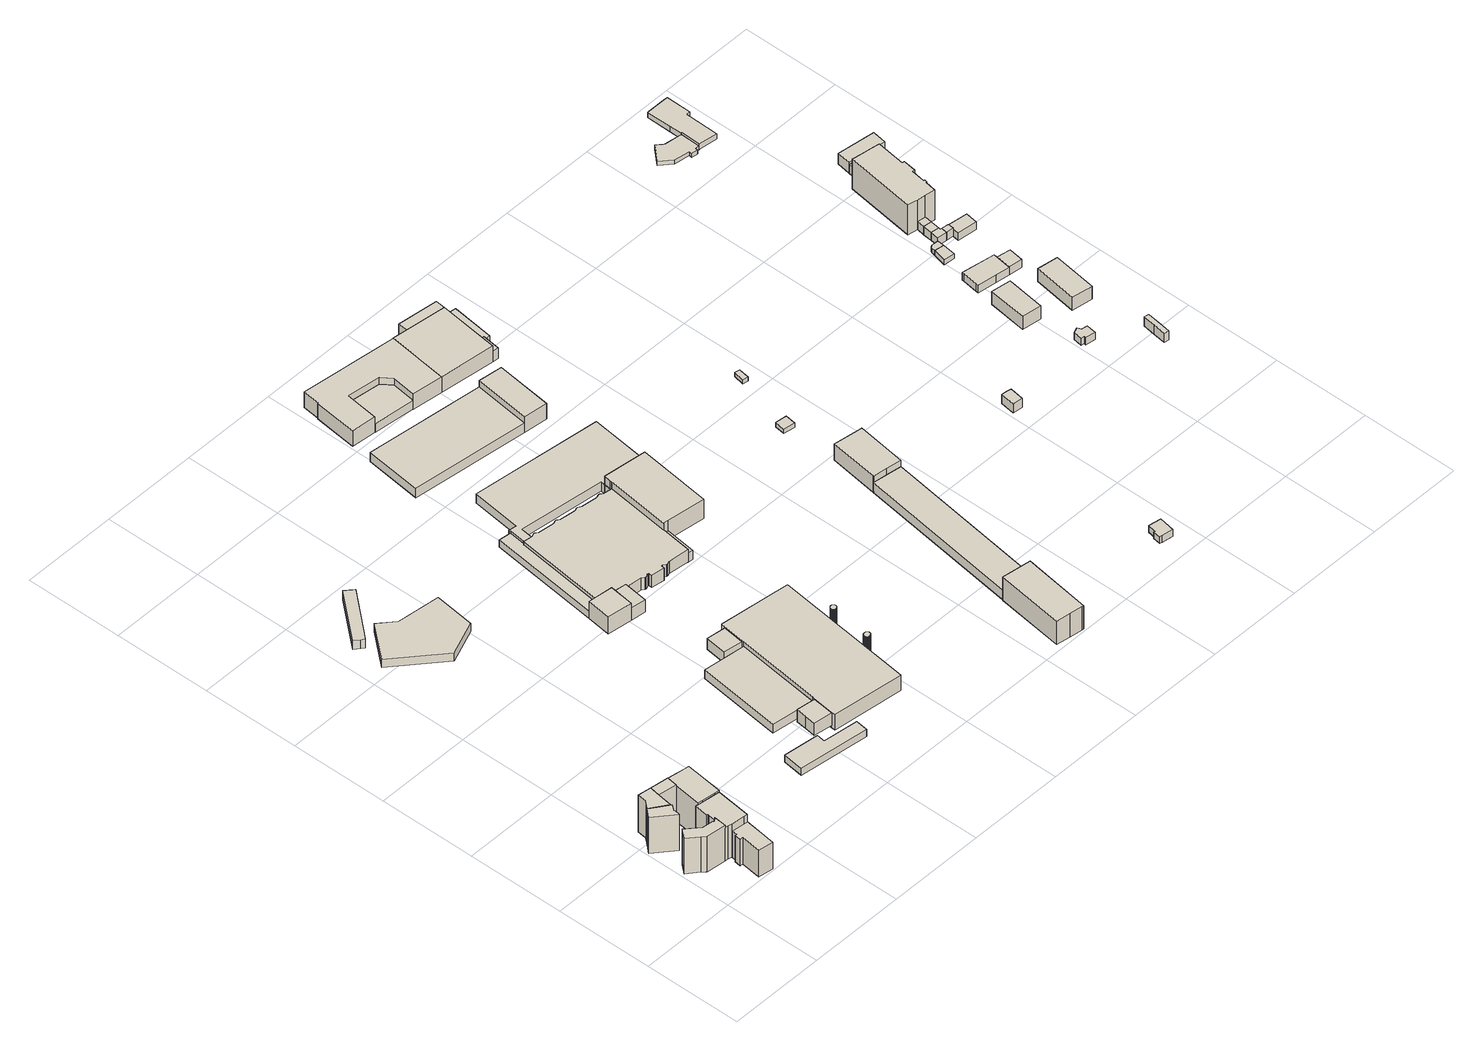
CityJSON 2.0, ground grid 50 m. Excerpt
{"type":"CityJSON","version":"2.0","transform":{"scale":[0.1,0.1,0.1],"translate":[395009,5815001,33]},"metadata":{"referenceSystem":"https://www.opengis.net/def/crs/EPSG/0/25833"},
"CityObjects":{
"building1":{"type":"Building","attributes":{"Gemeindeschluessel":"11000008","function":"31001_1010"},"address":[{"country":"Germany","locality":"Berlin","thoroughfareNumber":"7","thoroughfareName":"Ederstraße"}],"children":["building1-1","building1-2"]},
"building1-1":{"type":"BuildingPart","attributes":{"BezugspunktDach":"2200","measuredHeight":21.17,"storeysAboveGround":5},"parents":["building1"],"geometry":[{"type":"Solid","lod":"1","boundaries":[[[[0,1,2,3,4,5,6,7,8,9,10,11,12,13]],[[14,15,16,17,18,19,20,21,22,23,24,25,26,27]],[[15,14,12,11]],[[16,15,11,10]],[[17,16,10,9]],[[18,17,9,8]],[[19,18,8,7]],[[20,19,7,6]],[[21,20,6,5]],[[22,21,5,4]],[[23,22,4,3]],[[24,23,3,2]],[[25,24,2,1]],[[26,25,1,0]],[[27,26,0,13]],[[14,27,13,12]]]]}]},
"building1-2":{"type":"BuildingPart","attributes":{"BezugspunktDach":"2200","measuredHeight":20.57,"storeysAboveGround":5},"parents":["building1"],"geometry":[{"type":"MultiSurface","lod":"1","boundaries":[[[28,29,30,31,32,33,34,35,36,37]],[[38,39,40,41,42,14,27,43,44,45]],[[38,45,37,36]],[[39,38,36,35]],[[40,39,35,34]],[[41,40,34,33]],[[42,41,33,32]],[[14,42,32,31]],[[13,12,14,31,30]],[[43,27,30,29]],[[44,43,29,28]],[[45,44,28,37]],[[27,14,12,13]]]}]},
"building2":{"type":"Building","attributes":{"Gemeindeschluessel":"11000008","BezugspunktDach":"2200","function":"31001_1010","measuredHeight":15.39,"storeysAboveGround":5},"address":[{"country":"Germany","locality":"Berlin","thoroughfareNumber":"5","thoroughfareName":"Ederstraße"}],"geometry":[{"type":"Solid","lod":"1","boundaries":[[[[46,47,48,49,50,51,52,53]],[[54,55,56,57,58,59,60,61]],[[54,61,53,52]],[[55,54,52,51]],[[56,55,51,50]],[[57,56,50,49]],[[58,57,49,48]],[[59,58,48,47]],[[60,59,47,46]],[[61,60,46,53]]]]}]},
"building3":{"type":"Building","attributes":{"Gemeindeschluessel":"11000008","function":"31001_1010"},"address":[{"country":"Germany","locality":"Berlin","thoroughfareNumber":"9","thoroughfareName":"Ederstraße"}],"children":["building3-1","building3-2","building3-3","building3-4"]},
"building3-1":{"type":"BuildingPart","attributes":{"BezugspunktDach":"2200","measuredHeight":22.53,"storeysAboveGround":5},"parents":["building3"],"geometry":[{"type":"MultiSurface","lod":"1","boundaries":[[[62,63,64,65,66,67,68,69,70]],[[71,72,73,74,75,76,77,78,79]],[[71,79,70,69]],[[73,72,68,67]],[[74,73,67,66]],[[75,74,66,65]],[[76,75,65,64]],[[77,76,64,63]],[[78,77,63,62]],[[79,78,62,70]],[[80,72,71,69,68]]]}]},
"building3-2":{"type":"BuildingPart","attributes":{"BezugspunktDach":"2200","measuredHeight":21.13,"storeysAboveGround":5},"parents":["building3"],"geometry":[{"type":"MultiSurface","lod":"1","boundaries":[[[81,82,83,84,85,86,87]],[[88,89,90,91,92,93,94]],[[88,94,87,86]],[[90,89,85,84]],[[91,90,84,83]],[[92,91,83,82]],[[93,92,82,81]],[[94,93,81,87]],[[95,89,88,86,85]]]}]},
"building3-3":{"type":"BuildingPart","attributes":{"BezugspunktDach":"2200","measuredHeight":21.38,"storeysAboveGround":5},"parents":["building3"],"geometry":[{"type":"MultiSurface","lod":"1","boundaries":[[[96,97,98,99,100,101]],[[102,103,104,105,89,88]],[[102,88,101,100]],[[103,102,100,99]],[[104,103,99,98]],[[106,107,98,97]],[[89,105,97,96]],[[86,85,89,96,101]],[[105,104,107,106]],[[108,88,89,85,86]]]}]},
"building3-4":{"type":"BuildingPart","attributes":{"BezugspunktDach":"2200","measuredHeight":21.28,"storeysAboveGround":5},"parents":["building3"],"geometry":[{"type":"MultiSurface","lod":"1","boundaries":[[[109,110,107,106]],[[104,72,71,105]],[[72,104,107,110]],[[71,69,68,110,109]],[[105,71,109,106]],[[104,105,106,107]],[[72,68,69,71]]]}]},
"building4":{"type":"Building","attributes":{"Gemeindeschluessel":"11000008","BezugspunktDach":"2200","function":"51009_1610","measuredHeight":5.2,"storeysAboveGround":0},"address":[{"country":"Germany","locality":"Berlin"}],"geometry":[{"type":"Solid","lod":"1","boundaries":[[[[111,112,113,114,115]],[[116,117,118,119,120]],[[116,120,115,114]],[[117,116,114,113]],[[118,117,113,112]],[[119,118,112,111]],[[120,119,111,115]]]]}]},
"building5":{"type":"Building","attributes":{"Gemeindeschluessel":"11000008","BezugspunktDach":"2200","function":"31001_2000","measuredHeight":4.72,"storeysAboveGround":1},"address":[{"country":"Germany","locality":"Berlin","thoroughfareNumber":"117 (1)","thoroughfareName":"Weserstraße"}],"geometry":[{"type":"Solid","lod":"1","boundaries":[[[[121,122,123,124,125,126]],[[127,128,129,130,131,132]],[[127,132,126,125]],[[128,127,125,124]],[[129,128,124,123]],[[130,129,123,122]],[[131,130,122,121]],[[132,131,121,126]]]]}]},
"building6":{"type":"Building","attributes":{"Gemeindeschluessel":"11000008","BezugspunktDach":"2200","function":"31001_2143","measuredHeight":4.11,"storeysAboveGround":1},"address":[{"country":"Germany","locality":"Berlin","thoroughfareNumber":"16 (1)","thoroughfareName":"Ederstraße"}],"geometry":[{"type":"Solid","lod":"1","boundaries":[[[[133,134,135,136,137,138]],[[139,140,141,142,143,144]],[[139,144,138,137]],[[140,139,137,136]],[[141,140,136,135]],[[142,141,135,134]],[[143,142,134,133]],[[144,143,133,138]]]]}]},
"building7":{"type":"Building","attributes":{"Gemeindeschluessel":"11000008","BezugspunktDach":"2200","function":"51009_1610","measuredHeight":8.55,"storeysAboveGround":0},"address":[{"country":"Germany","locality":"Berlin"}],"geometry":[{"type":"Solid","lod":"1","boundaries":[[[[145,146,147,148,149]],[[150,151,152,153,154]],[[150,154,149,148]],[[151,150,148,147]],[[152,151,147,146]],[[153,152,146,145]],[[154,153,145,149]]]]}]},
"building8":{"type":"Building","attributes":{"Gemeindeschluessel":"11000008","BezugspunktDach":"2200","function":"51009_1610","measuredHeight":7.4,"storeysAboveGround":0},"address":[{"country":"Germany","locality":"Berlin"}],"geometry":[{"type":"Solid","lod":"1","boundaries":[[[[155,156,157,158,159]],[[160,161,162,163,164]],[[160,164,159,158]],[[161,160,158,157]],[[162,161,157,156]],[[163,162,156,155]],[[164,163,155,159]]]]}]},
"building9":{"type":"Building","attributes":{"Gemeindeschluessel":"11000008","function":"31001_2111"},"address":[{"country":"Germany","locality":"Berlin","thoroughfareNumber":"16","thoroughfareName":"Ederstraße"}],"children":["building9-1","building9-2"]},
"building9-1":{"type":"BuildingPart","attributes":{"BezugspunktDach":"2200","measuredHeight":8.95,"storeysAboveGround":2},"parents":["building9"],"geometry":[{"type":"MultiSurface","lod":"1","boundaries":[[[165,166,167,168,169,170,171,172,173,174,175,176,177,178]],[[179,180,181,182,183,184,185,186,187,188,189,190,191,192]],[[179,192,178,177]],[[180,179,177,176]],[[181,180,176,175]],[[182,181,193,194,195,196,197,175,174]],[[183,182,174,173]],[[184,183,173,172]],[[185,184,172,171]],[[186,185,171,170]],[[187,186,170,169]],[[188,187,169,168]],[[189,188,168,167]],[[190,189,167,166]],[[191,190,166,165]],[[192,191,165,178]],[[197,196,195,194,193]]]}]},
"building9-2":{"type":"BuildingPart","attributes":{"BezugspunktDach":"2200","measuredHeight":4.84,"storeysAboveGround":2},"parents":["building9"],"geometry":[{"type":"Solid","lod":"1","boundaries":[[[[198,197,196,199,200,201]],[[202,203,195,194,204,205]],[[202,205,201,200]],[[203,202,200,199]],[[195,203,199,196]],[[204,194,197,198]],[[205,204,198,201]],[[195,196,197,194]]]]}]},
"building10":{"type":"Building","attributes":{"Gemeindeschluessel":"11000008","function":"31001_2020"},"address":[{"country":"Germany","locality":"Berlin","thoroughfareNumber":"18 (1)","thoroughfareName":"Ederstraße"}],"children":["building10-1","building10-2"]},
"building10-1":{"type":"BuildingPart","attributes":{"BezugspunktDach":"2200","measuredHeight":10,"storeysAboveGround":3},"parents":["building10"],"geometry":[{"type":"MultiSurface","lod":"1","boundaries":[[[206,207,208,209,210]],[[211,212,213,214,215]],[[211,215,210,209]],[[212,211,209,208]],[[213,212,208,207]],[[216,217,213,207,206]],[[215,214,206,210]],[[214,213,217,216]]]}]},
"building10-2":{"type":"BuildingPart","attributes":{"BezugspunktDach":"2200","measuredHeight":7.11,"storeysAboveGround":3},"parents":["building10"],"geometry":[{"type":"Solid","lod":"1","boundaries":[[[[218,219,220,217,216]],[[213,221,222,223,214]],[[221,213,217,220]],[[222,221,220,219]],[[223,222,219,218]],[[214,223,218,216]],[[213,214,216,217]]]]}]},
"building11":{"type":"Building","attributes":{"Gemeindeschluessel":"11000008","BezugspunktDach":"2200","function":"31001_2100","measuredHeight":3.97,"storeysAboveGround":1},"address":[{"country":"Germany","locality":"Berlin","thoroughfareNumber":"18 (2)","thoroughfareName":"Ederstraße"}],"geometry":[{"type":"Solid","lod":"1","boundaries":[[[[224,225,226,227,228,229,230,231]],[[232,233,234,235,236,237,212,211]],[[232,211,231,230]],[[233,232,230,229]],[[234,233,229,228]],[[235,234,228,227]],[[236,235,227,226]],[[237,236,226,225]],[[212,237,225,224]],[[211,212,224,231]]]]}]},
"building12":{"type":"Building","attributes":{"Gemeindeschluessel":"11000008","BezugspunktDach":"2200","function":"31001_2140","measuredHeight":12.21,"storeysAboveGround":3},"address":[{"country":"Germany","locality":"Berlin","thoroughfareNumber":"16 (2)","thoroughfareName":"Ederstraße"}],"geometry":[{"type":"Solid","lod":"1","boundaries":[[[[238,239,240,241,242,243,244,245,246,247,248,249,250,251,252,253,254,255,256,257,258,259,260,261]],[[262,263,264,265,266,267,268,269,270,271,272,273,274,275,276,277,278,279,280,281,282,283,284,285]],[[262,285,261,260]],[[263,262,260,259]],[[264,263,259,258]],[[265,264,258,257]],[[266,265,257,256]],[[267,266,256,255]],[[268,267,255,254]],[[269,268,254,253]],[[270,269,253,252]],[[271,270,252,251]],[[272,271,251,250]],[[273,272,250,249]],[[274,273,249,248]],[[275,274,248,247]],[[276,275,247,246]],[[277,276,246,245]],[[278,277,245,244]],[[279,278,244,243]],[[280,279,243,242]],[[281,280,242,241]],[[282,281,241,240]],[[283,282,240,239]],[[284,283,239,238]],[[285,284,238,261]]]]}]},
"building13":{"type":"Building","attributes":{"Gemeindeschluessel":"11000008","BezugspunktDach":"2200","function":"31001_2111","measuredHeight":7.11,"storeysAboveGround":1},"address":[{"country":"Germany","locality":"Berlin","thoroughfareNumber":"18","thoroughfareName":"Ederstraße"}],"geometry":[{"type":"Solid","lod":"1","boundaries":[[[[286,287,288,289,290,291,292,293,294,295,296,297,298,299,300,301,302,303,304,305,306,307,308,309,310,311,312,313,314,315,316,317,318,319,320,321,322,323,324,325,326,327,328]],[[329,330,331,332,333,334,335,336,337,338,339,340,341,342,343,344,345,346,347,348,349,350,351,352,353,354,355,356,357,358,359,360,361,362,363,364,365,366,367,368,369,370,371]],[[329,371,328,327]],[[330,329,327,326]],[[331,330,326,325]],[[332,331,325,324]],[[333,332,324,323]],[[334,333,323,322]],[[335,334,322,321]],[[336,335,321,320]],[[337,336,320,319]],[[338,337,319,318]],[[339,338,318,317]],[[340,339,317,316]],[[341,340,316,315]],[[342,341,315,314]],[[343,342,314,313]],[[344,343,313,312]],[[345,344,312,311]],[[346,345,311,310]],[[347,346,310,309]],[[348,347,309,308]],[[349,348,308,307]],[[350,349,307,306]],[[351,350,306,305]],[[352,351,305,304]],[[353,352,304,303]],[[354,353,303,302]],[[355,354,302,301]],[[356,355,301,300]],[[357,356,300,299]],[[358,357,299,298]],[[359,358,298,297]],[[360,359,297,296]],[[361,360,296,295]],[[362,361,295,294]],[[363,362,294,293]],[[364,363,293,292]],[[365,364,292,291]],[[366,365,291,290]],[[367,366,290,289]],[[368,367,289,288]],[[369,368,288,287]],[[370,369,287,286]],[[371,370,286,328]]]]}]},
"building14":{"type":"Building","attributes":{"Gemeindeschluessel":"11000008","BezugspunktDach":"2200","function":"31001_2140","measuredHeight":12.36,"storeysAboveGround":3},"address":[{"country":"Germany","locality":"Berlin","thoroughfareNumber":"16 (3)","thoroughfareName":"Ederstraße"}],"geometry":[{"type":"Solid","lod":"1","boundaries":[[[[372,373,374,375,376,377,378,379,380,381,382,383,384,385,386,387,388,389,390,391,392,393,394,395]],[[396,397,398,399,400,401,402,403,404,405,406,407,408,409,410,411,412,413,414,415,416,417,418,419]],[[396,419,395,394]],[[397,396,394,393]],[[398,397,393,392]],[[399,398,392,391]],[[400,399,391,390]],[[401,400,390,389]],[[402,401,389,388]],[[403,402,388,387]],[[404,403,387,386]],[[405,404,386,385]],[[406,405,385,384]],[[407,406,384,383]],[[408,407,383,382]],[[409,408,382,381]],[[410,409,381,380]],[[411,410,380,379]],[[412,411,379,378]],[[413,412,378,377]],[[414,413,377,376]],[[415,414,376,375]],[[416,415,375,374]],[[417,416,374,373]],[[418,417,373,372]],[[419,418,372,395]]]]}]},
"building15":{"type":"Building","attributes":{"Gemeindeschluessel":"11000008","BezugspunktDach":"2200","function":"51009_1610","measuredHeight":5.27,"storeysAboveGround":0},"address":[{"country":"Germany","locality":"Berlin"}],"geometry":[{"type":"Solid","lod":"1","boundaries":[[[[420,421,422,423]],[[424,425,426,427]],[[424,427,423,422]],[[425,424,422,421]],[[426,425,421,420]],[[427,426,420,423]]]]}]},
"building16":{"type":"Building","attributes":{"Gemeindeschluessel":"11000008","BezugspunktDach":"2200","function":"31001_2111","measuredHeight":5.38,"storeysAboveGround":1},"address":[{"country":"Germany","locality":"Berlin","thoroughfareNumber":"18 (4)","thoroughfareName":"Ederstraße"}],"geometry":[{"type":"Solid","lod":"1","boundaries":[[[[428,429,430,431,432,433,434,435,436,437,438,439,440,441,442,443]],[[444,445,446,447,448,449,450,451,452,453,454,455,456,457,458,459]],[[444,459,443,442]],[[445,444,442,441]],[[446,445,441,440]],[[447,446,440,439]],[[448,447,439,438]],[[449,448,438,437]],[[450,449,437,436]],[[451,450,436,435]],[[452,451,435,434]],[[453,452,434,433]],[[454,453,433,432]],[[455,454,432,431]],[[456,455,431,430]],[[457,456,430,429]],[[458,457,429,428]],[[459,458,428,443]]]]}]},
"building17":{"type":"Building","attributes":{"Gemeindeschluessel":"11000008","BezugspunktDach":"2200","function":"31001_2143","measuredHeight":11.15,"storeysAboveGround":2},"address":[{"country":"Germany","locality":"Berlin","thoroughfareNumber":"18 (3)","thoroughfareName":"Ederstraße"}],"geometry":[{"type":"Solid","lod":"1","boundaries":[[[[460,461,462,463,464,465,466,467,468,469]],[[350,470,471,472,473,474,475,476,352,351]],[[350,351,469,468]],[[470,350,468,467]],[[471,470,467,466]],[[472,471,466,465]],[[473,472,465,464]],[[474,473,464,463]],[[475,474,463,462]],[[476,475,462,461]],[[352,476,461,460]],[[351,352,460,469]]]]}]},
"building18":{"type":"Building","attributes":{"Gemeindeschluessel":"11000008","function":"31001_2111"},"address":[{"country":"Germany","locality":"Berlin","thoroughfareNumber":"20","thoroughfareName":"Ederstraße"}],"children":["building18-1","building18-2"]},
"building18-1":{"type":"BuildingPart","attributes":{"BezugspunktDach":"2200","measuredHeight":8.98,"storeysAboveGround":2},"parents":["building18"],"geometry":[{"type":"MultiSurface","lod":"1","boundaries":[[[477,478,479,480]],[[481,482,483,484]],[[485,486,480,479]],[[482,481,479,478]],[[483,482,478,477]],[[484,483,477,480]],[[481,484,486,485]]]}]},
"building18-2":{"type":"BuildingPart","attributes":{"BezugspunktDach":"2200","measuredHeight":5.41,"storeysAboveGround":2},"parents":["building18"],"geometry":[{"type":"Solid","lod":"1","boundaries":[[[[486,485,487,488]],[[489,481,484,490]],[[489,490,488,487]],[[481,489,487,485]],[[490,484,486,488]],[[484,481,485,486]]]]}]},
"building19":{"type":"Building","attributes":{"Gemeindeschluessel":"11000008","BezugspunktDach":"2200","function":"31001_2143","measuredHeight":13.61,"storeysAboveGround":2},"address":[{"country":"Germany","locality":"Berlin","thoroughfareNumber":"221 (1)","thoroughfareName":"Sonnenallee"}],"geometry":[{"type":"Solid","lod":"1","boundaries":[[[[491,492,493,494,495,496]],[[497,498,499,500,501,502]],[[497,502,496,495]],[[498,497,495,494]],[[499,498,494,493]],[[500,499,493,492]],[[501,500,492,491]],[[502,501,491,496]]]]}]},
"building20":{"type":"Building","attributes":{"Gemeindeschluessel":"11000008","function":"31001_2142"},"address":[{"country":"Germany","locality":"Berlin","thoroughfareNumber":"22","thoroughfareName":"Ederstraße"}],"children":["building20-1","building20-2","building20-3","building20-4","building20-5"]},
"building20-1":{"type":"BuildingPart","attributes":{"BezugspunktDach":"2200","measuredHeight":9.08,"storeysAboveGround":2},"parents":["building20"],"geometry":[{"type":"MultiSurface","lod":"1","boundaries":[[[503,504,505,506,507,508,509,510,511,512,513]],[[514,515,516,517,518,519,520,521,522,523,524]],[[514,524,513,512]],[[515,514,512,511]],[[516,515,511,510]],[[517,516,510,509]],[[519,518,508,507]],[[525,526,507,506]],[[520,519,527,528]],[[529,525,506,505]],[[521,520,528,530]],[[531,529,505,504]],[[522,521,530,532]],[[533,531,504,503]],[[523,522,532,534]],[[524,523,503,513]],[[518,517,535,509,508]],[[528,527,526,525]],[[530,528,525,529]],[[532,530,529,531]],[[536,537,534,533]],[[534,532,531,533]]]}]},
"building20-2":{"type":"BuildingPart","attributes":{"BezugspunktDach":"2200","measuredHeight":9.16,"storeysAboveGround":2},"parents":["building20"],"geometry":[{"type":"MultiSurface","lod":"1","boundaries":[[[538,539,540,541,542,543]],[[544,545,546,547,548,549]],[[517,509,508,550,543,542]],[[544,549,518,517]],[[545,544,542,541]],[[551,552,545,541,540]],[[547,546,540,539]],[[548,553,554,547,539,538]],[[549,548,538,543]],[[550,508,509,517,518]],[[546,545,552,551]],[[547,554,553,548]]]}]},
"building20-3":{"type":"BuildingPart","attributes":{"BezugspunktDach":"2200","measuredHeight":6.49,"storeysAboveGround":2},"parents":["building20"],"geometry":[{"type":"Solid","lod":"1","boundaries":[[[[555,556,557,558,554,553]],[[547,559,560,561,562,548]],[[559,547,554,558]],[[560,559,558,557]],[[561,560,557,556]],[[562,561,556,555]],[[548,562,555,553]],[[547,548,553,554]]]]}]},
"building20-4":{"type":"BuildingPart","attributes":{"BezugspunktDach":"2200","measuredHeight":9.05,"storeysAboveGround":2},"parents":["building20"],"geometry":[{"type":"MultiSurface","lod":"1","boundaries":[[[551,563,564,552]],[[565,566,546,545]],[[565,545,552,564]],[[566,565,564,563]],[[546,566,563,551]],[[545,546,551,552,567]]]}]},
"building20-5":{"type":"BuildingPart","attributes":{"BezugspunktDach":"2200","measuredHeight":5.14,"storeysAboveGround":2},"parents":["building20"],"geometry":[{"type":"MultiSurface","lod":"1","boundaries":[[[526,525,529,531,533,536]],[[534,532,530,528,527,537]],[[534,537,536,533]],[[537,527,526,536]],[[532,534,533,531]],[[532,568,531,529,530]],[[530,529,525,528]],[[527,528,525,526]]]}]},
"building21":{"type":"Building","attributes":{"Gemeindeschluessel":"11000008","function":"31001_2111"},"address":[{"country":"Germany","locality":"Berlin","thoroughfareNumber":"221 (2)","thoroughfareName":"Sonnenallee"}],"children":["building21-1","building21-2"]},
"building21-1":{"type":"BuildingPart","attributes":{"BezugspunktDach":"2200","measuredHeight":9.81,"storeysAboveGround":2},"parents":["building21"],"geometry":[{"type":"MultiSurface","lod":"1","boundaries":[[[569,570,571,572,573,574,575,576]],[[577,578,579,580,581,582,583,584]],[[577,584,576,575]],[[578,577,575,574]],[[579,578,574,573]],[[580,579,573,572]],[[581,580,572,571]],[[585,586,571,570]],[[587,585,570,569]],[[584,583,569,576]],[[582,581,586,585]],[[583,582,585,587]]]}]},
"building21-2":{"type":"BuildingPart","attributes":{"BezugspunktDach":"2200","measuredHeight":5.81,"storeysAboveGround":2},"parents":["building21"],"geometry":[{"type":"MultiSurface","lod":"1","boundaries":[[[588,586,589,590]],[[584,581,591,592]],[[584,592,590,589]],[[584,589,584,583,582,581]],[[591,581,586,588]],[[592,591,588,590]],[[581,582,585,586]],[[585,582,583,587]],[[587,593,583,584,589]]]}]},
"building22":{"type":"Building","attributes":{"Gemeindeschluessel":"11000008","BezugspunktDach":"2200","function":"51009_1610","measuredHeight":4.89,"storeysAboveGround":0},"address":[{"country":"Germany","locality":"Berlin"}],"geometry":[{"type":"Solid","lod":"1","boundaries":[[[[594,595,596,597,598,599]],[[600,601,602,561,560,547]],[[600,547,599,598]],[[601,600,598,597]],[[602,601,597,596]],[[561,602,596,595]],[[560,561,595,594]],[[547,560,594,599]]]]}]},
"building23":{"type":"Building","attributes":{"Gemeindeschluessel":"11000008","BezugspunktDach":"2200","function":"31001_2000","measuredHeight":2.53,"storeysAboveGround":1},"address":[{"country":"Germany","locality":"Berlin","thoroughfareNumber":"221 (4)","thoroughfareName":"Sonnenallee"}],"geometry":[{"type":"Solid","lod":"1","boundaries":[[[[603,604,605,606]],[[607,608,609,610]],[[607,610,606,605]],[[608,607,605,604]],[[609,608,604,603]],[[610,609,603,606]]]]}]},
"building24":{"type":"Building","attributes":{"Gemeindeschluessel":"11000008","BezugspunktDach":"2200","function":"31001_2723","measuredHeight":3.98,"storeysAboveGround":1},"address":[{"country":"Germany","locality":"Berlin","thoroughfareNumber":"20 (1)","thoroughfareName":"Ziegrastraße"}],"geometry":[{"type":"Solid","lod":"1","boundaries":[[[[611,612,613,614,615,616,617]],[[618,619,620,621,622,623,624]],[[618,624,617,616]],[[619,618,616,615]],[[620,619,615,614]],[[621,620,614,613]],[[622,621,613,612]],[[623,622,612,611]],[[624,623,611,617]]]]}]},
"building25":{"type":"Building","attributes":{"Gemeindeschluessel":"11000008","BezugspunktDach":"2200","function":"31001_2000","measuredHeight":2.29,"storeysAboveGround":1},"address":[{"country":"Germany","locality":"Berlin","thoroughfareNumber":"221 (5)","thoroughfareName":"Sonnenallee"}],"geometry":[{"type":"Solid","lod":"1","boundaries":[[[[625,626,627,628]],[[629,630,631,632]],[[629,632,628,627]],[[630,629,627,626]],[[631,630,626,625]],[[632,631,625,628]]]]}]},
"building26":{"type":"Building","attributes":{"Gemeindeschluessel":"11000008","BezugspunktDach":"2200","function":"31001_2200","measuredHeight":6.36,"storeysAboveGround":1},"address":[{"country":"Germany","locality":"Berlin","thoroughfareNumber":"20 (2)","thoroughfareName":"Ziegrastraße"}],"geometry":[{"type":"Solid","lod":"1","boundaries":[[[[633,634,635,636,637]],[[638,639,640,641,642]],[[638,642,637,636]],[[639,638,636,635]],[[640,639,635,634]],[[641,640,634,633]],[[642,641,633,637]]]]}]},
"building27":{"type":"Building","attributes":{"Gemeindeschluessel":"11000008","BezugspunktDach":"2200","function":"31001_2100","measuredHeight":4.17,"storeysAboveGround":1},"address":[{"country":"Germany","locality":"Berlin","thoroughfareNumber":"17 (1)","thoroughfareName":"Ziegrastraße"}],"geometry":[{"type":"Solid","lod":"1","boundaries":[[[[643,644,645,646,647,648,649,650]],[[651,652,653,654,655,656,657,658]],[[651,658,650,649]],[[652,651,649,648]],[[653,652,648,647]],[[654,653,647,646]],[[655,654,646,645]],[[656,655,645,644]],[[657,656,644,643]],[[658,657,643,650]]]]}]},
"building28":{"type":"Building","attributes":{"Gemeindeschluessel":"11000008","BezugspunktDach":"2200","function":"31001_2100","measuredHeight":7.65,"storeysAboveGround":2},"address":[{"country":"Germany","locality":"Berlin","thoroughfareNumber":"11, 13","thoroughfareName":"Ziegrastraße"}],"geometry":[{"type":"Solid","lod":"1","boundaries":[[[[659,660,661,662]],[[663,664,665,666]],[[663,666,662,661]],[[664,663,661,660]],[[665,664,660,659]],[[666,665,659,662]]]]}]},
"building29":{"type":"Building","attributes":{"Gemeindeschluessel":"11000008","BezugspunktDach":"2200","function":"51009_1610","measuredHeight":8.55,"storeysAboveGround":0},"address":[{"country":"Germany","locality":"Berlin"}],"geometry":[{"type":"Solid","lod":"1","boundaries":[[[[667,668,669,670,671,672]],[[673,674,675,676,677,678]],[[673,678,672,671]],[[674,673,671,670]],[[675,674,670,669]],[[676,675,669,668]],[[677,676,668,667]],[[678,677,667,672]]]]}]},
"building30":{"type":"Building","attributes":{"Gemeindeschluessel":"11000008","function":"31001_2120"},"address":[{"country":"Germany","locality":"Berlin","thoroughfareNumber":"1 (2)","thoroughfareName":"Ziegrastraße"}],"children":["building30-1","building30-2"]},
"building30-1":{"type":"BuildingPart","attributes":{"BezugspunktDach":"2200","measuredHeight":4.57,"storeysAboveGround":1},"parents":["building30"],"geometry":[{"type":"Solid","lod":"1","boundaries":[[[[679,680,681,682,683,684,685,686,687,688]],[[689,690,691,692,693,694,695,696,697,698]],[[689,698,688,687]],[[690,689,687,686]],[[691,690,686,685]],[[692,691,685,684]],[[693,692,684,683]],[[694,693,683,682]],[[697,696,680,679]],[[698,697,679,688]],[[695,694,682,681]],[[696,695,681,680]]]]}]},
"building30-2":{"type":"BuildingPart","attributes":{"BezugspunktDach":"2200","measuredHeight":4.64,"storeysAboveGround":1},"parents":["building30"],"geometry":[{"type":"MultiSurface","lod":"1","boundaries":[[[699,700,701,702]],[[694,703,704,696]],[[694,682,681,680,696,702,701]],[[703,694,701,700]],[[704,703,700,699]],[[696,704,699,702]],[[695,681,682,694]],[[695,696,680,681]]]}]},
"building31":{"type":"Building","attributes":{"Gemeindeschluessel":"11000008","BezugspunktDach":"2200","function":"51009_1610","measuredHeight":2.73,"storeysAboveGround":0},"address":[{"country":"Germany","locality":"Berlin"}],"geometry":[{"type":"Solid","lod":"1","boundaries":[[[[705,706,707,708]],[[709,710,711,712]],[[709,712,708,707]],[[710,709,707,706]],[[711,710,706,705]],[[712,711,705,708]]]]}]},
"building32":{"type":"Building","attributes":{"Gemeindeschluessel":"11000008","BezugspunktDach":"2200","function":"31001_2523","measuredHeight":2.7,"storeysAboveGround":1},"address":[{"country":"Germany","locality":"Berlin","thoroughfareNumber":"1 (12)","thoroughfareName":"Ziegrastraße"}],"geometry":[{"type":"Solid","lod":"1","boundaries":[[[[706,713,714,715,716,717,718,719,720,721,707]],[[722,723,724,725,726,727,728,729,730,710,709]],[[722,709,707,721]],[[723,722,721,720]],[[724,723,720,719]],[[725,724,719,718]],[[726,725,718,717]],[[727,726,717,716]],[[728,727,716,715]],[[729,728,715,714]],[[730,729,714,713]],[[710,730,713,706]],[[709,710,706,707]]]]}]},
"building33":{"type":"Building","attributes":{"Gemeindeschluessel":"11000008","BezugspunktDach":"2200","function":"31001_2100","measuredHeight":7.42,"storeysAboveGround":2},"address":[{"country":"Germany","locality":"Berlin","thoroughfareNumber":"11 (1)","thoroughfareName":"Ziegrastraße"}],"geometry":[{"type":"Solid","lod":"1","boundaries":[[[[731,732,733,734]],[[735,736,737,738]],[[735,738,734,733]],[[736,735,733,732]],[[737,736,732,731]],[[738,737,731,734]]]]}]},
"building34":{"type":"Building","attributes":{"Gemeindeschluessel":"11000008","BezugspunktDach":"2200","function":"31001_2000","measuredHeight":4.77,"storeysAboveGround":1},"address":[{"country":"Germany","locality":"Berlin","thoroughfareNumber":"1 (13)","thoroughfareName":"Ziegrastraße"}],"geometry":[{"type":"Solid","lod":"1","boundaries":[[[[739,740,741,742,743,744]],[[745,746,747,748,749,730]],[[745,730,744,743]],[[746,745,743,742]],[[747,746,742,741]],[[748,747,741,740]],[[749,748,740,739]],[[730,749,739,744]]]]}]},
"building35":{"type":"Building","attributes":{"Gemeindeschluessel":"11000008","BezugspunktDach":"2200","function":"51009_1610","measuredHeight":4.92,"storeysAboveGround":0},"address":[{"country":"Germany","locality":"Berlin"}],"geometry":[{"type":"Solid","lod":"1","boundaries":[[[[742,750,751,743]],[[752,753,754,755]],[[752,755,743,751]],[[753,752,751,750]],[[754,753,750,742]],[[755,754,742,743]]]]}]},
"building36":{"type":"Building","attributes":{"Gemeindeschluessel":"11000008","BezugspunktDach":"2200","function":"51009_1610","measuredHeight":4.66,"storeysAboveGround":0},"address":[{"country":"Germany","locality":"Berlin"}],"geometry":[{"type":"Solid","lod":"1","boundaries":[[[[756,757,740,739]],[[758,759,760,761]],[[758,761,739,740]],[[759,758,740,757]],[[760,759,757,756]],[[761,760,756,739]]]]}]},
"building37":{"type":"Building","attributes":{"Gemeindeschluessel":"11000008","function":"31001_2100"},"address":[{"country":"Germany","locality":"Berlin","thoroughfareNumber":"36","thoroughfareName":"Dieselstraße"}],"children":["building37-1","building37-2"]},
"building37-1":{"type":"BuildingPart","attributes":{"BezugspunktDach":"2200","measuredHeight":3.12,"storeysAboveGround":2},"parents":["building37"],"geometry":[{"type":"MultiSurface","lod":"1","boundaries":[[[762,763,764,765,766,767,768,769,770,771,772]],[[773,774,775,776,777,778,779,780,781,782,783]],[[773,783,772,771]],[[774,773,771,770]],[[775,774,770,769]],[[776,775,769,768]],[[777,776,768,767]],[[778,777,767,766]],[[779,778,766,765]],[[780,779,765,764]],[[781,780,764,763]],[[784,785,763,762]],[[786,784,762,772]],[[782,781,785,784]],[[783,782,784,786]]]}]},
"building37-2":{"type":"BuildingPart","attributes":{"BezugspunktDach":"2200","measuredHeight":2.26,"storeysAboveGround":2},"parents":["building37"],"geometry":[{"type":"MultiSurface","lod":"1","boundaries":[[[787,788,789,790,791,785,784,786,792,793,794]],[[795,796,797,798,799,800,801,802,803,804,805]],[[795,805,794,793]],[[796,795,793,792]],[[797,796,792,786]],[[798,797,783,782,806]],[[799,798,782,781,785]],[[800,799,785,791]],[[801,800,791,790]],[[802,801,790,789]],[[803,802,789,788]],[[804,803,788,787]],[[805,804,787,794]],[[806,782,783,786,784]],[[807,784,785,781,782]]]}]},
"building38":{"type":"Building","attributes":{"Gemeindeschluessel":"11000008","BezugspunktDach":"2200","function":"31001_2020","measuredHeight":4.4,"storeysAboveGround":1},"address":[{"country":"Germany","locality":"Berlin","thoroughfareNumber":"1 (1)","thoroughfareName":"Ziegrastraße"}],"geometry":[{"type":"Solid","lod":"1","boundaries":[[[[808,809,810,811,812]],[[813,814,815,816,817]],[[813,817,812,811]],[[814,813,811,810]],[[815,814,810,809]],[[816,815,809,808]],[[817,816,808,812]]]]}]},
"building39":{"type":"Building","attributes":{"Gemeindeschluessel":"11000008","function":"31001_2020"},"address":[{"country":"Germany","locality":"Berlin","thoroughfareNumber":"1","thoroughfareName":"Ziegrastraße"}],"children":["building39-1","building39-2"]},
"building39-1":{"type":"BuildingPart","attributes":{"BezugspunktDach":"2200","measuredHeight":21.55,"storeysAboveGround":3},"parents":["building39"],"geometry":[{"type":"MultiSurface","lod":"1","boundaries":[[[818,819,820,821,822,823,824,825,826,827,828,829,830,831,832,833]],[[834,835,836,837,838,839,840,841,842,843,844,845,846,847,848,849]],[[834,849,833,832]],[[835,834,832,831]],[[836,835,831,830]],[[837,836,830,829]],[[838,837,829,828]],[[839,838,828,827]],[[840,839,827,826]],[[841,840,826,825]],[[842,841,825,824]],[[843,842,824,823]],[[844,843,823,822]],[[845,844,822,821]],[[846,845,821,820]],[[847,846,820,819]],[[848,847,848,850,851,819,818]],[[849,848,818,833]],[[851,850,848,847]]]}]},
"building39-2":{"type":"BuildingPart","attributes":{"BezugspunktDach":"2200","measuredHeight":4.79,"storeysAboveGround":3},"parents":["building39"],"geometry":[{"type":"Solid","lod":"1","boundaries":[[[[750,851,850,751]],[[848,847,852,853]],[[848,853,751,850]],[[852,847,851,750]],[[853,852,750,751]],[[847,848,850,851]]]]}]},
"building40":{"type":"Building","attributes":{"Gemeindeschluessel":"11000008","function":"31001_2100"},"address":[{"country":"Germany","locality":"Berlin","thoroughfareNumber":"1 (3)","thoroughfareName":"Ziegrastraße"}],"children":["building40-1","building40-2"]},
"building40-1":{"type":"BuildingPart","attributes":{"BezugspunktDach":"2200","measuredHeight":7.08,"storeysAboveGround":2},"parents":["building40"],"geometry":[{"type":"Solid","lod":"1","boundaries":[[[[854,855,856,857]],[[858,859,860,861]],[[858,861,857,856]],[[859,858,856,855]],[[860,859,855,854]],[[861,860,854,857],[862,863,864,861]],[[862,861,864,863]]]]}]},
"building40-2":{"type":"BuildingPart","attributes":{"BezugspunktDach":"2200","measuredHeight":5.12,"storeysAboveGround":2},"parents":["building40"],"geometry":[{"type":"Solid","lod":"1","boundaries":[[[[865,863,862,866]],[[861,864,867,868]],[[861,868,866,862]],[[867,864,863,865]],[[868,867,865,866]],[[864,861,862,863]]]]}]}
},
"vertices":[
[200,178,207],[220,175,207],[288,167,207],[304,165,207],[326,344,207],[308,346,207],[220,357,207],[212,358,207],[198,360,207],[189,290,207],[195,289,207],[194,280,207],[190,245,207],[184,180,207],[190,245,14],[194,280,14],[195,289,14],[189,290,14],[198,360,14],[212,358,14],[220,357,14],[308,346,14],[326,344,14],[304,165,14],[288,167,14],[220,175,14],[200,178,14],[184,180,14],
[65,209,219],[84,192,219],[184,180,219],[190,245,219],[176,236,219],[170,231,219],[167,237,219],[112,244,219],[47,300,219],[9,256,219],[47,300,14],[112,244,14],[167,237,14],[170,231,14],[176,236,14],[84,192,14],[65,209,14],[9,256,14],
[219,114,166],[206,11,166],[283,1,166],[304,165,166],[220,175,166],[216,146,166],[209,147,166],[204,115,166],[209,147,12],[216,146,12],[220,175,12],[304,165,12],[283,1,12],[206,11,12],[219,114,12],[204,115,12],
[235,355,217],[303,346,217],[326,344,217],[350,537,217],[327,540,217],[259,550,217],[236,553,217],[229,498,217],[212,358,217],[229,498,6],[236,553,6],[259,550,6],[327,540,6],[350,537,6],[326,344,6],[303,346,6],[235,355,6],[212,358,6],[236,553,111],
[107,371,217],[111,399,217],[107,402,217],[130,432,217],[123,436,217],[41,493,217],[8,454,217],[41,493,6],[123,436,6],[130,432,6],[107,402,6],[111,399,6],[107,371,6],[8,454,6],[123,436,31],
[123,436,220],[134,513,220],[142,566,220],[75,575,220],[70,527,220],[41,493,220],[70,527,6],[75,575,6],[142,566,6],[134,513,6],[134,513,219],[142,566,219],[41,493,76],
[229,498,219],[236,553,219],
[109,2173,75],[124,2161,75],[320,2393,75],[279,2429,75],[83,2196,75],[279,2429,23],[320,2393,23],[124,2161,23],[109,2173,23],[83,2196,23],
[319,1834,67],[497,1902,67],[523,2110,67],[304,2136,67],[226,2202,67],[84,2034,67],[226,2202,20],[304,2136,20],[523,2110,20],[497,1902,20],[319,1834,20],[84,2034,20],
[1124,229,77],[1132,292,77],[953,315,77],[959,358,77],[779,380,77],[766,275,77],[779,380,36],[959,358,36],[953,315,36],[1132,292,36],[1124,229,36],[766,275,36],
[1075,382,109],[1089,492,109],[994,504,109],[987,449,109],[980,395,109],[987,449,38],[994,504,38],[1089,492,38],[1075,382,38],[980,395,38],
[1146,954,106],[1153,1009,106],[1160,1063,106],[1065,1076,106],[1051,968,106],[1065,1076,42],[1160,1063,42],[1153,1009,42],[1146,954,42],[1051,968,42],
[1075,362,113],[1436,317,113],[1438,319,113],[1527,1037,113],[1526,1039,113],[1164,1084,113],[1162,1082,113],[1160,1063,113],[1146,954,113],[1145,942,113],[1091,505,113],[1089,492,113],[1075,382,113],[1073,364,113],[1075,382,24],[1089,492,24],[1091,505,24],[1145,942,24],[1146,954,24],[1160,1063,24],[1162,1082,24],[1164,1084,24],[1526,1039,24],[1527,1037,24],[1438,319,24],[1436,317,24],[1075,362,24],[1073,364,24],[1091,505,64],[1091,505,40],[1145,942,40],[1145,942,89],[1091,505,89],
[875,532,89],[929,968,89],[927,967,89],[873,534,89],[927,967,40],[929,968,40],[875,532,40],[873,534,40],
[992,1441,128],[1007,1565,128],[940,1573,128],[882,1580,128],[866,1456,128],[882,1580,28],[940,1573,28],[1007,1565,28],[992,1441,28],[866,1456,28],[992,1441,99],[1007,1565,99],
[1069,1431,99],[1084,1550,99],[1084,1555,99],[1084,1555,28],[1084,1550,28],[1069,1431,28],
[940,1573,68],[1000,2055,68],[1004,2054,68],[1005,2063,68],[1015,2143,68],[1012,2144,68],[952,2151,68],[882,1580,68],[952,2151,28],[1012,2144,28],[1015,2143,28],[1005,2063,28],[1004,2054,28],[1000,2055,28],
[1488,562,146],[1490,559,146],[1493,556,146],[1496,553,146],[1500,552,146],[1504,552,146],[1508,553,146],[1511,555,146],[1514,558,146],[1516,561,146],[1516,565,146],[1517,569,146],[1516,572,146],[1514,575,146],[1512,577,146],[1510,579,146],[1507,580,146],[1504,581,146],[1500,581,146],[1496,580,146],[1492,578,146],[1490,574,146],[1488,571,146],[1488,567,146],[1488,571,24],[1490,574,24],[1492,578,24],[1496,580,24],[1500,581,24],[1504,581,24],[1507,580,24],[1510,579,24],[1512,577,24],[1514,575,24],[1516,572,24],[1517,569,24],[1516,565,24],[1516,561,24],[1514,558,24],[1511,555,24],[1508,553,24],[1504,552,24],[1500,552,24],[1496,553,24],[1493,556,24],[1490,559,24],[1488,562,24],[1488,567,24],
[1007,1565,88],[1084,1555,88],[1084,1550,88],[1165,1540,88],[1179,1530,88],[1184,1529,88],[1200,1535,88],[1200,1536,88],[1208,1535,88],[1206,1517,88],[1274,1509,88],[1276,1527,88],[1284,1526,88],[1284,1525,88],[1298,1515,88],[1303,1514,88],[1319,1521,88],[1425,1508,88],[1445,1664,88],[1443,1664,88],[1484,1994,88],[1439,2000,88],[1439,2001,88],[1425,2011,88],[1419,2011,88],[1403,2005,88],[1320,2015,88],[1306,2025,88],[1300,2026,88],[1284,2020,88],[1284,2019,88],[1201,2030,88],[1187,2040,88],[1181,2041,88],[1165,2034,88],[1082,2044,88],[1082,2045,88],[1068,2055,88],[1062,2056,88],[1046,2049,88],[1004,2054,88],[1000,2055,88],[940,1573,88],[1000,2055,17],[1004,2054,17],[1046,2049,17],[1062,2056,17],[1068,2055,17],[1082,2045,17],[1082,2044,17],[1165,2034,17],[1181,2041,17],[1187,2040,17],[1201,2030,17],[1284,2019,17],[1284,2020,17],[1300,2026,17],[1306,2025,17],[1320,2015,17],[1403,2005,17],[1419,2011,17],[1425,2011,17],[1439,2001,17],[1439,2000,17],[1484,1994,17],[1443,1664,17],[1445,1664,17],[1425,1508,17],[1319,1521,17],[1303,1514,17],[1298,1515,17],[1284,1525,17],[1284,1526,17],[1276,1527,17],[1274,1509,17],[1206,1517,17],[1208,1535,17],[1200,1536,17],[1200,1535,17],[1184,1529,17],[1179,1530,17],[1165,1540,17],[1084,1550,17],[1084,1555,17],[1007,1565,17],[940,1573,17],
[1515,776,146],[1517,773,146],[1520,770,146],[1523,768,146],[1527,767,146],[1531,767,146],[1535,768,146],[1538,770,146],[1541,773,146],[1543,777,146],[1543,781,146],[1543,786,146],[1541,789,146],[1538,792,146],[1534,795,146],[1530,796,146],[1528,796,146],[1525,795,146],[1522,794,146],[1520,792,146],[1518,790,146],[1516,787,146],[1515,783,146],[1515,780,146],[1515,783,22],[1516,787,22],[1518,790,22],[1520,792,22],[1522,794,22],[1525,795,22],[1528,796,22],[1530,796,22],[1534,795,22],[1538,792,22],[1541,789,22],[1543,786,22],[1543,781,22],[1543,777,22],[1541,773,22],[1538,770,22],[1535,768,22],[1531,767,22],[1527,767,22],[1523,768,22],[1520,770,22],[1517,773,22],[1515,776,22],[1515,780,22],
[1450,1505,68],[1470,1661,68],[1445,1664,68],[1425,1508,68],[1445,1664,15],[1470,1661,15],[1450,1505,15],[1425,1508,15],
[1046,2049,81],[1054,2114,81],[1491,2060,81],[1483,1996,81],[1485,1995,81],[1486,2003,81],[1491,2039,81],[1712,2012,81],[1750,2320,81],[1086,2402,81],[1055,2146,81],[1013,2151,81],[1012,2144,81],[1015,2143,81],[1005,2063,81],[1004,2054,81],[1005,2063,27],[1015,2143,27],[1012,2144,27],[1013,2151,27],[1055,2146,27],[1086,2402,27],[1750,2320,27],[1712,2012,27],[1491,2039,27],[1486,2003,27],[1485,1995,27],[1483,1996,27],[1491,2060,27],[1054,2114,27],[1046,2049,27],[1004,2054,27],
[1445,1664,128],[1470,1661,128],[1665,1636,128],[1712,2012,128],[1491,2039,128],[1486,2003,128],[1485,1995,128],[1485,1994,128],[1484,1994,128],[1443,1664,128],[1485,1994,17],[1485,1995,17],[1486,2003,17],[1491,2039,17],[1712,2012,17],[1665,1636,17],[1470,1661,17],
[1661,2522,119],[1697,2810,119],[1576,2825,119],[1540,2536,119],[1576,2825,29],[1697,2810,29],[1661,2522,29],[1540,2536,29],[1576,2825,83],[1540,2536,83],
[974,2899,83],[939,2610,83],[974,2899,29],[939,2610,29],
[2164,14,149],[2230,5,149],[2236,4,149],[2287,352,149],[2139,373,149],[2090,25,149],[2139,373,13],[2287,352,13],[2236,4,13],[2230,5,13],[2164,14,13],[2090,25,13],
[1117,3003,120],[1138,3171,120],[1307,3150,120],[1346,3099,120],[1330,2976,120],[1486,2957,120],[1524,3265,120],[1032,3325,120],[1021,3236,120],[1019,3236,120],[992,3016,120],[1019,3236,30],[1021,3236,30],[1032,3325,30],[1524,3265,30],[1486,2957,30],[1330,2976,30],[1346,3099,30],[1307,3150,30],[1138,3171,30],[1117,3003,30],[992,3016,30],[1346,3099,82],[1330,2976,82],[1330,2976,31],[1346,3099,31],[1307,3150,82],[1307,3150,31],[1138,3171,82],[1138,3171,31],[1117,3003,82],[1117,3003,31],[1524,3265,111],[1117,3001,82],[1117,3001,31],
[1768,2922,121],[1779,3014,121],[1806,3230,121],[1598,3256,121],[1524,3265,121],[1486,2957,121],[1524,3265,29],[1598,3256,29],[1806,3230,29],[1779,3014,29],[1768,2922,29],[1486,2957,29],[1486,2957,62],[1806,3230,120],[1598,3256,120],[1768,2922,90],[1779,3014,90],
[1798,2919,90],[1809,3005,90],[1809,3010,90],[1794,3012,90],[1794,3012,29],[1809,3010,29],[1809,3005,29],[1798,2919,29],
[1812,3280,120],[1604,3305,120],[1604,3305,29],[1812,3280,29],[1598,3256,74],
[1138,3171,57],
[2263,1213,110],[2333,1203,110],[2408,1192,110],[2444,1444,110],[2439,1445,110],[2369,1455,110],[2295,1466,110],[2259,1214,110],[2295,1466,16],[2369,1455,16],[2439,1445,16],[2444,1444,16],[2408,1192,16],[2333,1203,16],[2263,1213,16],[2259,1214,16],[2333,1203,74],[2408,1192,74],[2263,1213,74],
[2287,352,74],[2259,1214,74],[2139,373,74],[2287,352,16],[2139,373,16],[2263,1213,63],
[1809,3010,78],[1809,3005,78],[1838,3001,78],[1865,3220,78],[1806,3227,78],[1779,3014,78],[1806,3227,29],[1865,3220,29],[1838,3001,29],
[2330,1722,43],[2337,1776,43],[2279,1783,43],[2271,1730,43],[2279,1783,18],[2337,1776,18],[2330,1722,18],[2271,1730,18],
[2858,120,40],[2915,111,40],[2929,191,40],[2866,202,40],[2858,159,40],[2851,160,40],[2845,122,40],[2851,160,1],[2858,159,1],[2866,202,1],[2929,191,1],[2915,111,1],[2858,120,1],[2845,122,1],
[2406,2054,43],[2415,2109,43],[2389,2114,43],[2379,2059,43],[2389,2114,20],[2415,2109,20],[2406,2054,20],[2379,2059,20],
[3071,1102,55],[3082,1176,55],[3057,1180,55],[3032,1183,55],[3021,1110,55],[3032,1183,2],[3057,1180,2],[3082,1176,2],[3071,1102,2],[3021,1110,2],
[3525,1160,55],[3524,1151,55],[3574,1144,55],[3581,1195,55],[3551,1199,55],[3543,1219,55],[3514,1208,55],[3508,1163,55],[3514,1208,14],[3543,1219,14],[3551,1199,14],[3581,1195,14],[3574,1144,14],[3524,1151,14],[3525,1160,14],[3508,1163,14],
[3513,1396,90],[3540,1594,90],[3442,1608,90],[3414,1410,90],[3442,1608,14],[3540,1594,14],[3513,1396,14],[3414,1410,14],
[3778,912,68],[3787,977,68],[3796,1041,68],[3772,1045,68],[3763,980,68],[3754,916,68],[3763,980,14],[3772,1045,14],[3796,1041,14],[3787,977,14],[3778,912,14],[3754,916,14],
[3554,1684,56],[3625,1674,56],[3627,1686,56],[3636,1753,56],[3637,1763,56],[3639,1774,56],[3470,1801,56],[3468,1788,56],[3457,1711,56],[3456,1698,56],[3457,1711,13],[3468,1788,13],[3470,1801,13],[3639,1774,13],[3637,1763,13],[3636,1753,13],[3627,1686,13],[3625,1674,13],[3554,1684,13],[3456,1698,13],
[3693,1665,59],[3704,1742,59],[3636,1753,59],[3625,1674,59],[3704,1742,13],[3693,1665,13],
[3544,1913,40],[3552,1980,40],[3503,1987,40],[3487,1919,40],[3503,1987,13],[3552,1980,13],[3544,1913,13],[3487,1919,13],
[3555,2015,40],[3527,2018,40],[3523,2018,40],[3519,2017,40],[3516,2016,40],[3512,2013,40],[3510,2010,40],[3508,2007,40],[3506,2003,40],[3506,2003,13],[3508,2007,13],[3510,2010,13],[3512,2013,13],[3516,2016,13],[3519,2017,13],[3523,2018,13],[3527,2018,13],[3555,2015,13],
[3747,1317,89],[3779,1542,89],[3674,1557,89],[3640,1332,89],[3674,1557,15],[3779,1542,15],[3747,1317,15],[3640,1332,15],
[3603,2010,60],[3607,2042,60],[3601,2043,60],[3602,2053,60],[3561,2058,60],[3555,2015,60],[3561,2058,13],[3602,2053,13],[3601,2043,13],[3607,2042,13],[3603,2010,13],
[3608,2101,60],[3566,2105,60],[3566,2105,11],[3608,2101,11],[3602,2053,11],[3561,2058,11],
[3641,2006,60],[3645,2037,60],[3607,2042,14],[3645,2037,14],[3641,2006,14],[3603,2010,14],
[3321,3254,43],[3319,3152,43],[3415,3139,43],[3418,3313,43],[3438,3312,43],[3439,3441,43],[3430,3441,43],[3328,3442,43],[3318,3442,43],[3317,3315,43],[3316,3255,43],[3317,3315,12],[3318,3442,12],[3328,3442,12],[3430,3441,12],[3439,3441,12],[3438,3312,12],[3418,3313,12],[3415,3139,12],[3319,3152,12],[3321,3254,12],[3316,3255,12],[3321,3254,33],[3319,3152,33],[3316,3255,33],
[3186,3170,33],[3265,3159,33],[3263,3144,33],[3295,3140,33],[3297,3155,33],[3230,3266,33],[3197,3295,33],[3130,3219,33],[3197,3295,10],[3230,3266,10],[3316,3255,10],[3321,3254,10],[3319,3152,10],[3297,3155,10],[3295,3140,10],[3263,3144,10],[3265,3159,10],[3186,3170,10],[3130,3219,10],[3321,3254,27],[3321,3254,15],
[3736,1961,57],[3745,2024,57],[3645,2037,57],[3641,2006,57],[3636,1974,57],[3641,2006,13],[3645,2037,13],[3745,2024,13],[3736,1961,13],[3636,1974,13],
[3572,2146,185],[3613,2140,185],[3664,2132,185],[3673,2189,185],[3678,2188,185],[3681,2203,185],[3675,2204,185],[3685,2276,185],[3697,2275,185],[3707,2343,185],[3695,2343,185],[3716,2492,185],[3667,2500,185],[3623,2506,185],[3572,2514,185],[3521,2154,185],[3572,2514,12],[3623,2506,12],[3667,2500,12],[3716,2492,12],[3695,2343,12],[3707,2343,12],[3697,2275,12],[3685,2276,12],[3675,2204,12],[3681,2203,12],[3678,2188,12],[3673,2189,12],[3664,2132,12],[3613,2140,12],[3572,2146,12],[3521,2154,12],[3572,2146,60],[3613,2140,60],
[3608,2101,12],[3566,2105,12],
[3829,2562,72],[3839,2634,72],[3646,2660,72],[3635,2589,72],[3646,2660,10],[3839,2634,10],[3829,2562,10],[3635,2589,10],[3635,2589,61],[3679,2583,61],[3679,2583,10],
[3667,2500,61],[3623,2506,61],[3667,2500,10],[3623,2506,10]
]}
